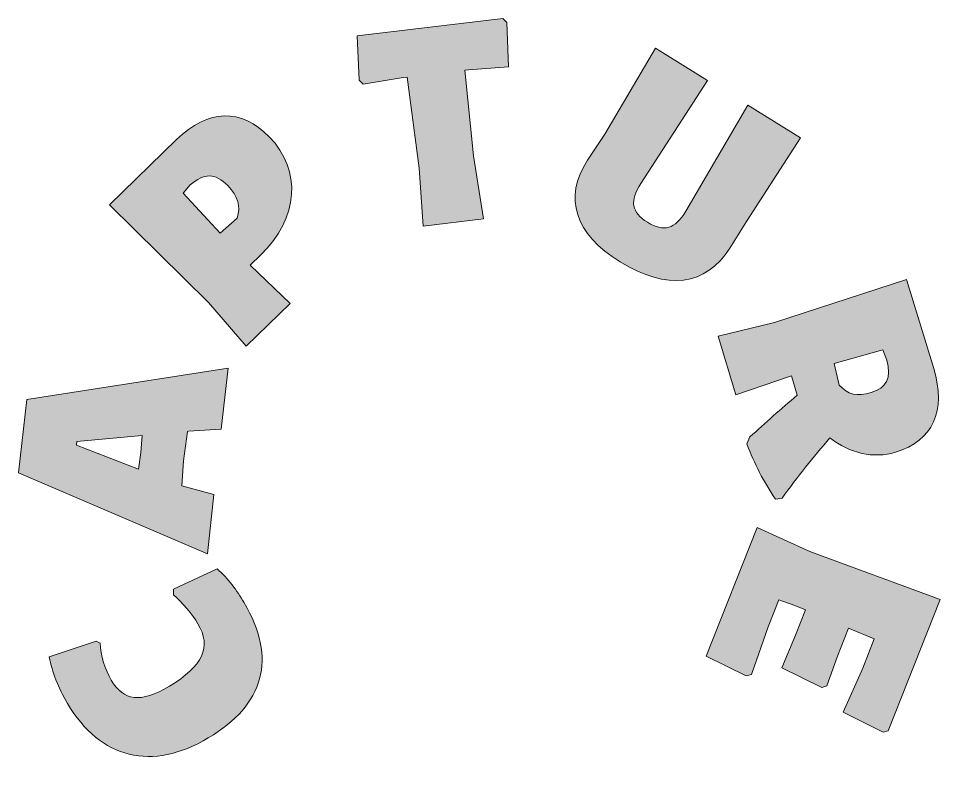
# Model space of a CAD drawing. Header units: inches. Extents: x 9.5 to 11.91, y -13.93 to -11.98.
import ezdxf

# ---------------------------------------------------------------- set-up
doc = ezdxf.new("R2010")
doc.units = ezdxf.units.IN
doc.header["$MEASUREMENT"] = 0
doc.layers.add('Layer 1', color=7, linetype='Continuous')

# ---------------------------------------------------------------- blocks, each defined once
blk = doc.blocks.new('block 2')
at = {"layer": 'Layer 1', "true_color": 0xffffff}
h = blk.add_hatch(color=7, dxfattribs=at)
h.dxf.hatch_style = 2
h.paths.add_polyline_path([(10.7709, -12.1033), (10.6671, -12.1108), (10.6577, -12.1119), (10.6799, -12.3337), (10.7056, -12.4973), (10.5492, -12.5157), (10.5394, -12.3662), (10.5076, -12.1297), (10.4974, -12.1308), (10.3939, -12.1478), (10.3832, -12.138), (10.3784, -12.0228), (10.7561, -11.9782), (10.766, -11.9881)])
h = blk.add_hatch(color=7, dxfattribs=at)
h.dxf.hatch_style = 2
edge = h.paths.add_edge_path()
edge.add_spline(control_points=[(11.344, -12.5729), (11.2825, -12.671), (11.1813, -12.6836), (11.06, -12.6087), (10.9426, -12.5363), (10.9118, -12.4423), (10.9753, -12.3454), (10.9753, -12.3454), (11.0199, -12.2776), (11.0199, -12.2776), (11.0199, -12.2776), (11.1515, -12.0552), (11.1515, -12.0552), (11.1515, -12.0552), (11.2863, -12.1384), (11.2863, -12.1384), (11.2863, -12.1384), (11.1131, -12.4055), (11.1131, -12.4055), (11.0843, -12.4506), (11.0891, -12.4804), (11.1307, -12.5061), (11.1729, -12.5321), (11.2023, -12.5235), (11.2298, -12.4775), (11.2298, -12.4775), (11.3909, -12.2029), (11.3909, -12.2029), (11.3909, -12.2029), (11.5276, -12.2873), (11.5276, -12.2873), (11.5276, -12.2873), (11.3872, -12.5043), (11.3872, -12.5043), (11.3872, -12.5043), (11.344, -12.5729), (11.344, -12.5729)], knot_values=[0, 0, 0, 0, 1, 1, 1, 2, 2, 2, 3, 3, 3, 4, 4, 4, 5, 5, 5, 6, 6, 6, 7, 7, 7, 8, 8, 8, 9, 9, 9, 10, 10, 10, 11, 11, 11, 12, 12, 12, 12], degree=3, periodic=1)
h = blk.add_hatch(color=7, dxfattribs=at)
h.dxf.hatch_style = 2
edge = h.paths.add_edge_path()
edge.add_spline(control_points=[(9.9099, -12.2918), (9.992, -12.2124), (10.0783, -12.2099), (10.1506, -12.2846), (10.2355, -12.3723), (10.2269, -12.4947), (10.1284, -12.59), (10.1284, -12.59), (10.1007, -12.6169), (10.1007, -12.6169), (10.1007, -12.6169), (10.2049, -12.7166), (10.2049, -12.7166), (10.2049, -12.7166), (10.0911, -12.8267), (10.0911, -12.8267), (10.0911, -12.8267), (9.9927, -12.7137), (9.9927, -12.7137), (9.9927, -12.7137), (9.7368, -12.4605), (9.7368, -12.4605), (9.7368, -12.4605), (9.9099, -12.2918), (9.9099, -12.2918)], knot_values=[0, 0, 0, 0, 1, 1, 1, 2, 2, 2, 3, 3, 3, 4, 4, 4, 5, 5, 5, 6, 6, 6, 7, 7, 7, 8, 8, 8, 8], degree=3, periodic=1)
edge = h.paths.add_edge_path()
edge.add_spline(control_points=[(10.0676, -12.4955), (10.077, -12.4644), (10.0701, -12.4393), (10.0428, -12.411), (10.0105, -12.3776), (9.9815, -12.3782), (9.9459, -12.4094), (9.9459, -12.4094), (9.9272, -12.4308), (9.9272, -12.4308), (9.9272, -12.4308), (10.0229, -12.5343), (10.0229, -12.5343), (10.0229, -12.5343), (10.0676, -12.4955), (10.0676, -12.4955)], knot_values=[0, 0, 0, 0, 1, 1, 1, 2, 2, 2, 3, 3, 3, 4, 4, 4, 5, 5, 5, 5], degree=3, periodic=1)
h = blk.add_hatch(color=7, dxfattribs=at)
h.dxf.hatch_style = 2
edge = h.paths.add_edge_path()
edge.add_spline(control_points=[(11.4793, -13.2204), (11.4793, -13.2204), (11.462, -13.2231), (11.462, -13.2231), (11.4321, -13.1787), (11.407, -13.1311), (11.3883, -13.0801), (11.3883, -13.0801), (11.396, -13.0621), (11.396, -13.0621), (11.4361, -13.0261), (11.4768, -12.9891), (11.5189, -12.9542), (11.5189, -12.9542), (11.5036, -12.9036), (11.5036, -12.9036), (11.5036, -12.9036), (11.3597, -12.9529), (11.3597, -12.9529), (11.3597, -12.9529), (11.3139, -12.8014), (11.3139, -12.8014), (11.3139, -12.8014), (11.4594, -12.7656), (11.4594, -12.7656), (11.4594, -12.7656), (11.8015, -12.6539), (11.8015, -12.6539), (11.8015, -12.6539), (11.8723, -12.885), (11.8723, -12.885), (11.9054, -12.9943), (11.8706, -13.0723), (11.7733, -13.1018), (11.7161, -13.1191), (11.6549, -13.1047), (11.6032, -13.0644), (11.5607, -13.1143), (11.5189, -13.1664), (11.4793, -13.2204)], knot_values=[0, 0, 0, 0, 1, 1, 1, 2, 2, 2, 3, 3, 3, 4, 4, 4, 5, 5, 5, 6, 6, 6, 7, 7, 7, 8, 8, 8, 9, 9, 9, 10, 10, 10, 11, 11, 11, 12, 12, 12, 13, 13, 13, 13], degree=3, periodic=1)
edge = h.paths.add_edge_path()
edge.add_spline(control_points=[(11.7513, -12.8632), (11.7513, -12.8632), (11.7409, -12.8368), (11.7409, -12.8368), (11.7409, -12.8368), (11.6141, -12.8719), (11.6141, -12.8719), (11.6141, -12.8719), (11.6277, -12.9278), (11.6277, -12.9278), (11.6492, -12.9526), (11.674, -12.9582), (11.7101, -12.9473), (11.7508, -12.935), (11.763, -12.9099), (11.7513, -12.8632)], knot_values=[0, 0, 0, 0, 1, 1, 1, 2, 2, 2, 3, 3, 3, 4, 4, 4, 5, 5, 5, 5], degree=3, periodic=1)
h = blk.add_hatch(color=7, dxfattribs=at)
h.dxf.hatch_style = 2
h.paths.add_polyline_path([(10.0262, -13.0424), (9.9409, -13.0472), (9.9384, -13.0477), (9.9283, -13.1242), (9.9242, -13.1887), (10.0073, -13.2115), (9.9901, -13.3649), (9.5009, -13.1549), (9.5221, -12.9655), (10.0439, -12.8836)])
h.paths.add_polyline_path([(9.6517, -13.0743), (9.6507, -13.0837), (9.8117, -13.146), (9.8174, -13.1023), (9.8215, -13.0584)])
h = blk.add_hatch(color=7, dxfattribs=at)
h.dxf.hatch_style = 2
h.paths.add_polyline_path([(11.3865, -13.6815), (11.283, -13.6306), (11.4147, -13.2965), (11.551, -13.3587), (11.8887, -13.4834), (11.7547, -13.8233), (11.7413, -13.8274), (11.638, -13.7757), (11.6884, -13.6609), (11.7181, -13.5854), (11.652, -13.5577), (11.6234, -13.6302), (11.5956, -13.7073), (11.5822, -13.7113), (11.4787, -13.6603), (11.5144, -13.5762), (11.5404, -13.5103), (11.5128, -13.4986), (11.4712, -13.4839), (11.4435, -13.5542), (11.3999, -13.6775)])
h = blk.add_hatch(color=7, dxfattribs=at)
h.dxf.hatch_style = 2
edge = h.paths.add_edge_path()
edge.add_spline(control_points=[(9.5804, -13.6321), (9.5804, -13.6321), (9.7017, -13.591), (9.7017, -13.591), (9.7017, -13.591), (9.7124, -13.5965), (9.7124, -13.5965), (9.7136, -13.6279), (9.7257, -13.6665), (9.741, -13.6923), (9.7732, -13.7464), (9.8164, -13.7527), (9.8916, -13.708), (9.9789, -13.656), (10.0013, -13.6059), (9.9658, -13.5464), (9.9513, -13.522), (9.9253, -13.4907), (9.902, -13.4716), (9.902, -13.4716), (9.9023, -13.4567), (9.9023, -13.4567), (9.9023, -13.4567), (10.0157, -13.4039), (10.0157, -13.4039), (10.0448, -13.4296), (10.0668, -13.4605), (10.0846, -13.4903), (10.1721, -13.6371), (10.1367, -13.7563), (9.9926, -13.8421), (9.8471, -13.9288), (9.7138, -13.8974), (9.6275, -13.7526), (9.6033, -13.712), (9.5883, -13.6714), (9.5804, -13.6321)], knot_values=[0, 0, 0, 0, 1, 1, 1, 2, 2, 2, 3, 3, 3, 4, 4, 4, 5, 5, 5, 6, 6, 6, 7, 7, 7, 8, 8, 8, 9, 9, 9, 10, 10, 10, 11, 11, 11, 12, 12, 12, 12], degree=3, periodic=1)
at = {"layer": 'Layer 1', "lineweight": 0}
for points in [[(10.7709, -12.1033), (10.6671, -12.1108), (10.6577, -12.1119), (10.6799, -12.3337), (10.7056, -12.4973), (10.5492, -12.5157), (10.5394, -12.3662), (10.5076, -12.1297), (10.4974, -12.1308), (10.3939, -12.1478), (10.3832, -12.138), (10.3784, -12.0228), (10.7561, -11.9782), (10.766, -11.9881), (10.7709, -12.1033)], [(10.0262, -13.0424), (9.9409, -13.0472), (9.9384, -13.0477), (9.9283, -13.1242), (9.9242, -13.1887), (10.0073, -13.2115), (9.9901, -13.3649), (9.5009, -13.1549), (9.5221, -12.9655), (10.0439, -12.8836), (10.0262, -13.0424)], [(9.6517, -13.0743), (9.6507, -13.0837), (9.8117, -13.146), (9.8174, -13.1023), (9.8215, -13.0584), (9.6517, -13.0743)], [(11.3865, -13.6815), (11.283, -13.6306), (11.4147, -13.2965), (11.551, -13.3587), (11.8887, -13.4834), (11.7547, -13.8233), (11.7413, -13.8274), (11.638, -13.7757), (11.6884, -13.6609), (11.7181, -13.5854), (11.652, -13.5577), (11.6234, -13.6302), (11.5956, -13.7073), (11.5822, -13.7113), (11.4787, -13.6603), (11.5144, -13.5762), (11.5404, -13.5103), (11.5128, -13.4986), (11.4712, -13.4839), (11.4435, -13.5542), (11.3999, -13.6775), (11.3865, -13.6815)]]:
    blk.add_lwpolyline(points, dxfattribs=at)
for points, knots in [([(11.344, -12.5729), (11.2825, -12.671), (11.1813, -12.6836), (11.06, -12.6087), (10.9426, -12.5363), (10.9118, -12.4423), (10.9753, -12.3454), (10.9753, -12.3454), (11.0199, -12.2776), (11.0199, -12.2776), (11.0199, -12.2776), (11.1515, -12.0552), (11.1515, -12.0552), (11.1515, -12.0552), (11.2863, -12.1384), (11.2863, -12.1384), (11.2863, -12.1384), (11.1131, -12.4055), (11.1131, -12.4055), (11.0843, -12.4506), (11.0891, -12.4804), (11.1307, -12.5061), (11.1729, -12.5321), (11.2023, -12.5235), (11.2298, -12.4775), (11.2298, -12.4775), (11.3909, -12.2029), (11.3909, -12.2029), (11.3909, -12.2029), (11.5276, -12.2873), (11.5276, -12.2873), (11.5276, -12.2873), (11.3872, -12.5043), (11.3872, -12.5043), (11.3872, -12.5043), (11.344, -12.5729), (11.344, -12.5729)], [0, 0, 0, 0, 1, 1, 1, 2, 2, 2, 3, 3, 3, 4, 4, 4, 5, 5, 5, 6, 6, 6, 7, 7, 7, 8, 8, 8, 9, 9, 9, 10, 10, 10, 11, 11, 11, 12, 12, 12, 12]), ([(9.9099, -12.2918), (9.992, -12.2124), (10.0783, -12.2099), (10.1506, -12.2846), (10.2355, -12.3723), (10.2269, -12.4947), (10.1284, -12.59), (10.1284, -12.59), (10.1007, -12.6169), (10.1007, -12.6169), (10.1007, -12.6169), (10.2049, -12.7166), (10.2049, -12.7166), (10.2049, -12.7166), (10.0911, -12.8267), (10.0911, -12.8267), (10.0911, -12.8267), (9.9927, -12.7137), (9.9927, -12.7137), (9.9927, -12.7137), (9.7368, -12.4605), (9.7368, -12.4605), (9.7368, -12.4605), (9.9099, -12.2918), (9.9099, -12.2918)], [0, 0, 0, 0, 1, 1, 1, 2, 2, 2, 3, 3, 3, 4, 4, 4, 5, 5, 5, 6, 6, 6, 7, 7, 7, 8, 8, 8, 8]), ([(10.0676, -12.4955), (10.077, -12.4644), (10.0701, -12.4393), (10.0428, -12.411), (10.0105, -12.3776), (9.9815, -12.3782), (9.9459, -12.4094), (9.9459, -12.4094), (9.9272, -12.4308), (9.9272, -12.4308), (9.9272, -12.4308), (10.0229, -12.5343), (10.0229, -12.5343), (10.0229, -12.5343), (10.0676, -12.4955), (10.0676, -12.4955)], [0, 0, 0, 0, 1, 1, 1, 2, 2, 2, 3, 3, 3, 4, 4, 4, 5, 5, 5, 5]), ([(11.4793, -13.2204), (11.4793, -13.2204), (11.462, -13.2231), (11.462, -13.2231), (11.4321, -13.1787), (11.407, -13.1311), (11.3883, -13.0801), (11.3883, -13.0801), (11.396, -13.0621), (11.396, -13.0621), (11.4361, -13.0261), (11.4768, -12.9891), (11.5189, -12.9542), (11.5189, -12.9542), (11.5036, -12.9036), (11.5036, -12.9036), (11.5036, -12.9036), (11.3597, -12.9529), (11.3597, -12.9529), (11.3597, -12.9529), (11.3139, -12.8014), (11.3139, -12.8014), (11.3139, -12.8014), (11.4594, -12.7656), (11.4594, -12.7656), (11.4594, -12.7656), (11.8015, -12.6539), (11.8015, -12.6539), (11.8015, -12.6539), (11.8723, -12.885), (11.8723, -12.885), (11.9054, -12.9943), (11.8706, -13.0723), (11.7733, -13.1018), (11.7161, -13.1191), (11.6549, -13.1047), (11.6032, -13.0644), (11.5607, -13.1143), (11.5189, -13.1664), (11.4793, -13.2204)], [0, 0, 0, 0, 1, 1, 1, 2, 2, 2, 3, 3, 3, 4, 4, 4, 5, 5, 5, 6, 6, 6, 7, 7, 7, 8, 8, 8, 9, 9, 9, 10, 10, 10, 11, 11, 11, 12, 12, 12, 13, 13, 13, 13]), ([(11.7513, -12.8632), (11.7513, -12.8632), (11.7409, -12.8368), (11.7409, -12.8368), (11.7409, -12.8368), (11.6141, -12.8719), (11.6141, -12.8719), (11.6141, -12.8719), (11.6277, -12.9278), (11.6277, -12.9278), (11.6492, -12.9526), (11.674, -12.9582), (11.7101, -12.9473), (11.7508, -12.935), (11.763, -12.9099), (11.7513, -12.8632)], [0, 0, 0, 0, 1, 1, 1, 2, 2, 2, 3, 3, 3, 4, 4, 4, 5, 5, 5, 5]), ([(9.5804, -13.6321), (9.5804, -13.6321), (9.7017, -13.591), (9.7017, -13.591), (9.7017, -13.591), (9.7124, -13.5965), (9.7124, -13.5965), (9.7136, -13.6279), (9.7257, -13.6665), (9.741, -13.6923), (9.7732, -13.7464), (9.8164, -13.7527), (9.8916, -13.708), (9.9789, -13.656), (10.0013, -13.6059), (9.9658, -13.5464), (9.9513, -13.522), (9.9253, -13.4907), (9.902, -13.4716), (9.902, -13.4716), (9.9023, -13.4567), (9.9023, -13.4567), (9.9023, -13.4567), (10.0157, -13.4039), (10.0157, -13.4039), (10.0448, -13.4296), (10.0668, -13.4605), (10.0846, -13.4903), (10.1721, -13.6371), (10.1367, -13.7563), (9.9926, -13.8421), (9.8471, -13.9288), (9.7138, -13.8974), (9.6275, -13.7526), (9.6033, -13.712), (9.5883, -13.6714), (9.5804, -13.6321)], [0, 0, 0, 0, 1, 1, 1, 2, 2, 2, 3, 3, 3, 4, 4, 4, 5, 5, 5, 6, 6, 6, 7, 7, 7, 8, 8, 8, 9, 9, 9, 10, 10, 10, 11, 11, 11, 12, 12, 12, 12])]:
    blk.add_open_spline(points, degree=3, knots=knots, dxfattribs=at)

msp = doc.modelspace()

# ---------------------------------------------------------------- block references
at = {"layer": 'Layer 1'}
msp.add_blockref('block 2', (0, 0), dxfattribs=at)

doc.saveas('drawing.dxf')
